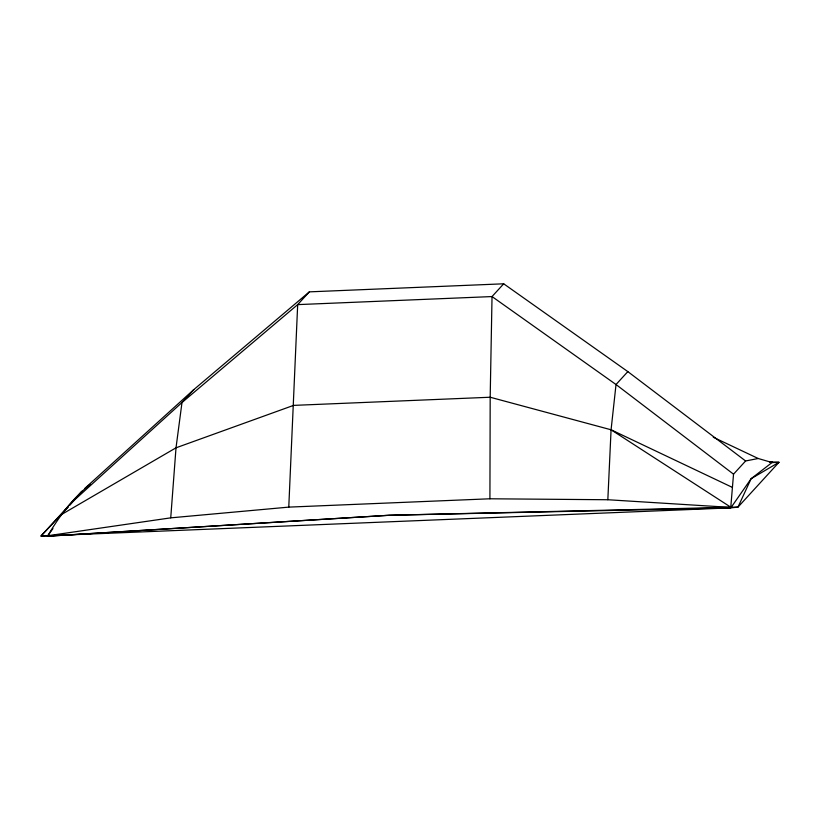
<?xml version="1.0" encoding="UTF-8"?>
<svg xmlns="http://www.w3.org/2000/svg" width="820" height="820" viewBox="0 0 820 820"><rect width="100%" height="100%" fill="white"/><g stroke="black" fill="none" stroke-linecap="round" stroke-linejoin="round"><path stroke-width="1.23" d="M68.306 507.006L41 536.024L47.837 535.747L170.734 517.851L288.773 507.119L489.919 498.785L490.186 397.239L492.031 296.563L503.705 283.802L627.833 371.614L745.605 460.973L758.213 458.503L772.163 462.572L779 462.285L737.969 507.139L730.722 507.867L41 536.024L82.031 491.18L69.925 505.14M489.919 498.785L607.835 499.739L731.132 507.426L751.12 478.706L779 462.285L772.573 462.121L751.12 478.706L737.969 507.139L389.213 515.267L47.427 536.198L389.213 515.267L730.722 507.867L733.531 474.175L745.605 460.973M607.835 499.739L611.074 429.782L616.025 384.529L627.833 371.614M288.773 507.119L297.68 304.62L309.355 291.858L503.705 283.802M170.734 517.851L176.013 447.812L181.989 402.517L193.797 389.613L309.355 291.858M90.2 484.415C72.806 498.047 58.917 516.682 47.837 535.747L52.951 528.562M84.849 488.361L193.797 389.613M72.765 501.563L181.989 402.517L297.68 304.62L492.031 296.563L616.025 384.529L733.531 474.175M60.659 515.021L176.013 447.812L293.56 405.387L490.186 397.239L611.074 429.782L731.963 487.193M770.021 462.234L772.573 462.121L770.021 462.183M713.267 437.234L758.213 458.503M611.074 429.782L731.132 507.426"/></g></svg>
